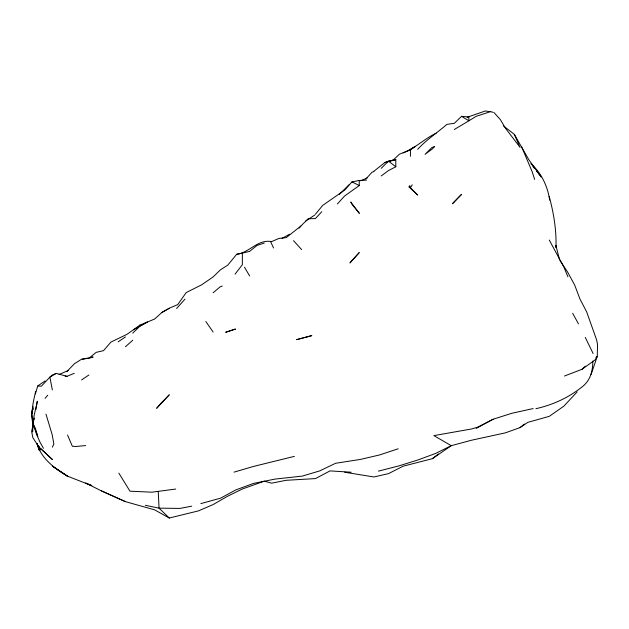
<?xml version="1.0" encoding="UTF-8"?>
<svg xmlns="http://www.w3.org/2000/svg" width="629" height="629" viewBox="0 0 629 629"><rect width="100%" height="100%" fill="white"/><g stroke="black" fill="none" stroke-linecap="round" stroke-linejoin="round"><path stroke-width="0.94" d="M32.653 420.817L32.637 431.785L32.653 420.817L32.37 429.418M549.66 200.101C547.757 186.609 541.404 172.731 530.86 163.76M43.456 448.328L39.886 441.951L36.419 433.963L33.258 423.702L34.06 415.73L37.339 401.231L35.9 409.66M535.932 408.685C552.962 404.903 569.001 397.465 582.596 386.489C590.607 380.12 592.722 370.796 592.848 361.022M35.208 427.775L37.764 436.542L33.258 423.702L33.612 421.831M33.966 419.96L34.32 418.088M32.59 428.506L33.038 426.69M35.704 391.372C33.125 401.955 30.624 412.915 33.258 423.702M549.62 198.701L549.259 196.641C553.724 213.184 556.547 230.198 555.973 247.37M32.912 426.666L31.599 431.187L32.818 437.595L40.728 449.9L38.416 445.961M35.35 393.951L37.764 385.962L45.068 380.938M32.26 411.547L31.45 414.22L32.653 423.356M33.038 408.638L31.45 414.22L32.873 406.609L32.999 409.55M591.071 374.514L597.259 356.407L597.55 344.503L596.614 339.904L586.676 311.89L579.907 298.917L574.678 285.071L567.712 272.215L560.164 260.823M140.031 325.067L154.671 319.013L161.983 312.401L169.311 308.194L177.724 304.617L186.16 292.611L201.767 284.74L213.129 276.925L220.441 269.825L227.745 265.163L236.685 254.281C249.477 252.732 257.756 238.91 271.586 241.622L278.899 238.438L286.203 237.652L300.819 226.102L308.124 218.798L315.428 218.562L321.781 211.706M52.372 447.188L53.858 444.035L52.176 434.623L45.98 414.173M140.039 325.044L126.948 334.361L111.003 342.027L103.526 350.652L96.213 352.35L88.909 358.239L93.131 357.02L82.328 359.222M412.215 184.8L410.423 187.906L417.727 195.069L408.874 186.734L410.423 187.906L409.699 185.421M235.049 274.158L242.362 264.699L242.362 253.117L249.666 251.364L256.97 245.452L264.282 243.061M337.348 203.993L344.661 195.941L359.277 185.547L359.277 180.468L366.581 180.122M299.145 228.209L300.819 226.102M184.989 299.113L176.592 308.509M315.428 214.23L322.74 205.361L344.684 190.068L351.965 181.891L359.277 180.468M45.068 398.354L47.765 395.216M577.155 391.883L563.867 406.153L549.259 416.343L527.817 422.366L520.026 427.61L505.417 432.838L471.2 440.3L451.284 445.678L435.543 453.462L417.853 459.988L398.7 465.947L378.454 471.129M417.727 149.246C426.446 139.811 437.234 132.703 446.96 124.353L454.264 123.331L461.576 116.334L468.88 117.018L468.88 120.799L454.264 129.519M66.989 371.456L74.293 363.861L81.605 359.183L87.997 358.357M365.858 178.99L372.109 172.157L373.885 171.591M339.361 194.385L349.425 184.368M381.198 168.328L388.502 161.134L395.806 159.593L395.806 166.771L388.502 170.561L381.198 175.955M132.75 333.15L140.063 325.995L147.367 322.048L133.584 329.753M392.606 160.623L399.454 154.191L410.423 149.702L415.266 146.447L408.111 150.756M564.48 376.032L582.022 369.286L585.481 366.102M125.446 346.752L132.75 340.218M305.788 220.936L314.83 215.024M213.129 292.776L220.071 286.879L222.249 286.038M520.026 427.61L524.413 424.048M373.885 171.245L384.791 162.604L388.502 161.134L395.806 166.771M344.661 472.222L373.885 476.971L388.502 473.637L403.11 466.199L432.343 458.706L438.499 453.965M582.022 369.286L595.065 359.945L597.259 356.407L595.875 357.303M403.118 152.949C415.179 148.279 424.473 138.687 436.164 133.199M432.343 458.706L451.284 445.678L433.861 435.622L471.569 428.97L477.686 427.17L493.144 419.221L512.014 413.237L533.156 408.575M81.605 379.924L88.909 374.994M118.142 341.814L125.446 336.963M74.293 373.296L66.989 376.331L56.311 373.406L49.88 377.117L41.38 386.206L37.764 385.962M161.991 312.401L169.287 308.289M282.099 238.312L289.615 234.216M476.184 428.396L493.144 419.221M360.684 180.806L367.391 177.865M68.286 370.52L59.063 374.475M56.311 373.406L52.372 374.939L49.88 377.117L52.372 389.964M398.196 448.776L379.633 454.932L360.362 459.429L335.619 463.274L319.642 470.924L302.227 476.114L275.266 479.054L253.558 483.394L235.702 489.96L220.645 498.144L200.855 503.593M490.801 111.545L476.184 116.31L468.88 120.799L461.576 116.334M394.399 159.711L384.791 162.604L395.806 159.593M91.818 485.572L85.654 483.025L101.348 490.848L125.446 501.651L154.671 509.86L169.287 518.029L198.52 510.866L213.129 504.56L227.745 496.155L242.362 489.008L264.274 481.154L271.586 483.166L286.203 480.297L315.428 478.59L330.044 470.893L351.116 472.222M467.095 117.308L485.352 110.971L489.118 111.592M234.051 472.135L253.44 466.451L294.411 456.355M236.685 254.281L242.362 253.117M191.727 506.164L179.98 508.413L159.051 508.153L145.362 505.299M118.834 473.11L129.983 491.186L151.88 492.192L175.695 489.063M85.725 445.56L75.873 446.488L72.351 446.276L67.547 435.064M65.164 376.103L66.989 376.331M491.005 111.907L492.892 112.214M91.653 485.619L66.989 475.964C54.566 468.314 41.027 458.368 37.08 443.571M101.348 490.848L125.446 501.651M351.965 181.891L359.277 185.547M503.263 125.784L514.286 134.307L528.8 159.68L541.207 176.969L536.435 170.868M39.155 447.172L37.764 445.875L52.372 459.532L40.547 448.477M169.287 518.029L159.051 508.153L158.272 491.729M293.507 240.663L301.637 249.587M493.836 112.371L500.385 119.652L505.417 128.151L520.026 147.304L514.286 134.307M532.857 166.543L534.642 168.58M205.825 321.529L213.129 332.033M244.469 267.207L249.666 275.966M549.259 240.034L563.867 267.073L567.908 276.76M572.673 313.266L578.483 323.919M585.269 337.411L593.1 353.498M270.446 241.339L273.56 247.983M521.669 146.919L532.181 171.756L534.642 179.43M37.111 443.956L39.454 450.639L37.197 443.508M559.629 260.005L555.847 245.318L555.902 247.252M410.423 149.702L410.423 156.299M351.965 260.571L349.936 262.946L359.269 252.567L351.965 260.571M161.983 402.245L156.621 408.307L169.287 394.8L161.983 402.245M454.264 201.815L452.432 203.772L461.568 194.33L454.264 201.815M434.553 146.596L432.343 148.931L425.039 154.333L431.848 147.579L434.553 146.596M234.955 329.219L225.654 332.285L235.419 329.069L234.955 329.219M311.732 335.627L296.786 339.605L311.732 335.627M67.901 476.405L52.372 466.144L67.901 476.405M359.277 213.262L351.965 204.276L350.762 202.019L359.277 213.262"/></g></svg>
